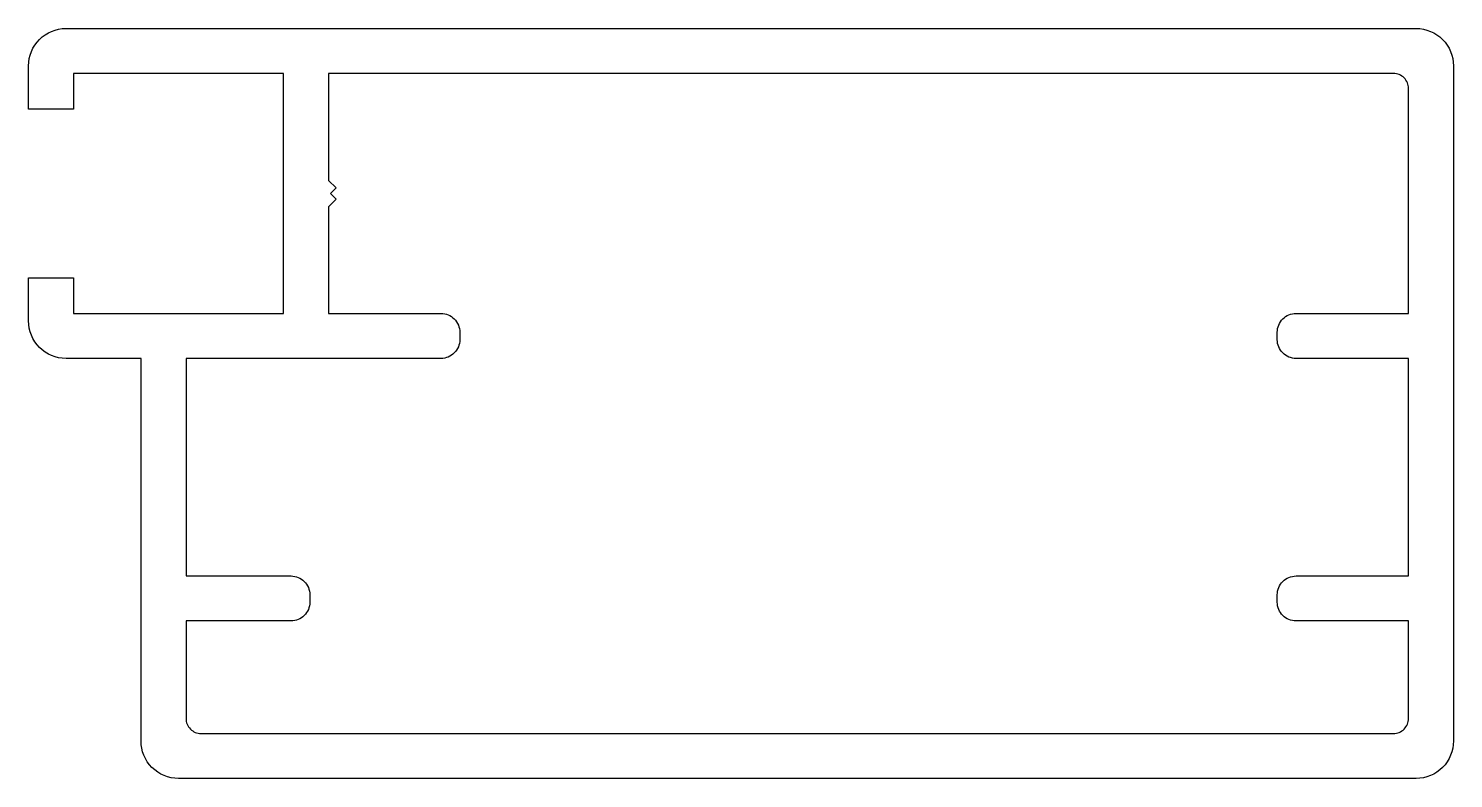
# Model space of a CAD drawing. Extents: x 244.8 to 282.8, y 291.6 to 311.6.
import ezdxf

# ---------------------------------------------------------------- set-up
doc = ezdxf.new("R2010")
doc.units = 0
doc.layers.get('0').update_dxf_attribs({"linetype": 'CONTINUOUS'})

msp = doc.modelspace()

# ---------------------------------------------------------------- linework, layer by layer
for points in [[(245.975, 304.028), (251.575, 304.028), (251.575, 310.431), (245.975, 310.431), (245.975, 309.479), (244.775, 309.479), (244.775, 310.631, -0.414214), (245.775, 311.631), (281.775, 311.631, -0.414214), (282.775, 310.631), (282.775, 292.631, -0.414214), (281.775, 291.631), (248.775, 291.631, -0.414214), (247.775, 292.631), (247.775, 302.832), (245.775, 302.832, -0.414214), (244.775, 303.832), (244.775, 304.979), (245.975, 304.979)], [(278.575, 297.031), (281.575, 297.031), (281.575, 302.832), (278.575, 302.832, -0.414214), (278.075, 303.332), (278.075, 303.532, -0.414214), (278.575, 304.032), (281.575, 304.032), (281.575, 310.031, 0.414214), (281.175, 310.431), (252.775, 310.431), (252.775, 307.579), (252.975, 307.379), (252.825, 307.229), (252.975, 307.079), (252.775, 306.879), (252.775, 304.032), (255.775, 304.032, -0.414214), (256.275, 303.532), (256.275, 303.332, -0.414214), (255.775, 302.832), (248.975, 302.832), (248.975, 297.031), (251.775, 297.031, -0.414214), (252.275, 296.531), (252.275, 296.331, -0.414214), (251.775, 295.831), (248.975, 295.831), (248.975, 293.231, 0.414214), (249.375, 292.831), (281.175, 292.831, 0.414214), (281.575, 293.231), (281.575, 295.831), (278.575, 295.831, -0.414214), (278.075, 296.331), (278.075, 296.531, -0.414214)]]:
    msp.add_lwpolyline(points, format="xyb", close=True)

doc.saveas('drawing.dxf')
